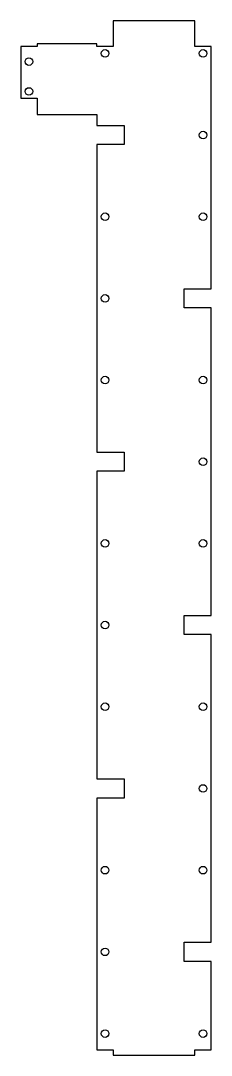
# Model space of a CAD drawing. Extents: x -49 to 21, y 78 to 458.
import ezdxf

# ---------------------------------------------------------------- set-up
doc = ezdxf.new("R2010")
doc.units = 0
doc.layers.add('TOP_PLATE_SCANNER', color=3, linetype='CONTINUOUS')

msp = doc.modelspace()

# ---------------------------------------------------------------- linework, layer by layer
at = {"layer": 'TOP_PLATE_SCANNER'}
msp.add_line((-15, 448.5), (-21, 448.5), dxfattribs=at)
msp.add_lwpolyline([(-15, 448.5), (-21, 448.5), (-21, 449.5), (-43, 449.5), (-43, 448.5), (-49, 448.5), (-49, 429.5), (-43, 429.5), (-43, 423.5), (-21, 423.5), (-21, 419.5), (-11, 419.5), (-11, 412.5), (-21, 412.5), (-21, 299.5), (-11, 299.5), (-11, 292.5), (-21, 292.5), (-21, 179.5), (-11, 179.5), (-11, 172.5), (-21, 172.5), (-21, 80), (-15, 80), (-15, 78), (15, 78), (15, 80), (21, 80), (21, 112.5), (11, 112.5), (11, 119.5), (21, 119.5), (21, 232.5), (11, 232.5), (11, 239.5), (21, 239.5), (21, 352.5), (11, 352.5), (11, 359.5), (21, 359.5), (21, 448.5), (15, 448.5), (15, 458), (-15, 458), (-15, 448.5)], dxfattribs=at)
for centre in [(-18, 446), (18, 446), (-46, 443), (-46, 432), (18, 416), (-18, 386), (18, 386), (-18, 356), (-18, 326), (18, 326), (18, 296), (-18, 266), (18, 266), (-18, 236), (-18, 206), (18, 206), (18, 176), (-18, 146), (18, 146), (-18, 116), (-18, 86), (18, 86)]:
    msp.add_circle(centre, 1.4, dxfattribs=at)

doc.saveas('drawing.dxf')
